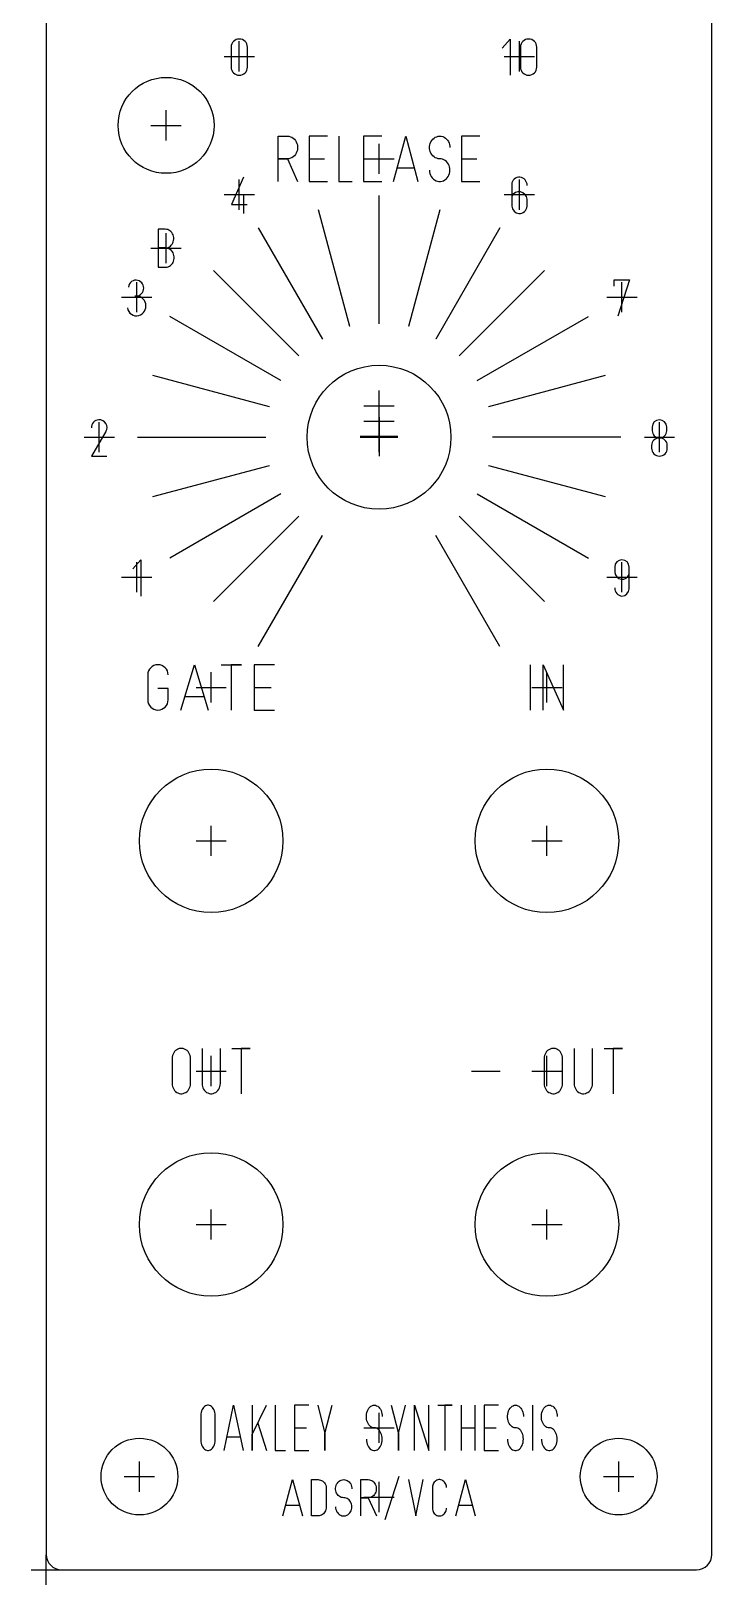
# Model space of a CAD drawing. Header units: inches. Extents: x -0.04 to 1.74, y -0.04 to 8.73.
# Drawn here: x -0.039 to 1.735, y -0.039 to 4.011 of the extents above; entities that cross this region are included whole.
import ezdxf

# ---------------------------------------------------------------- set-up
doc = ezdxf.new("R2010")
doc.units = ezdxf.units.IN
doc.header["$MEASUREMENT"] = 0
for name, color, linetype in [('Contour', 7, 'CONTINUOUS'), ('Engraving', 7, 'CONTINUOUS'), ('Reference_points', 1, 'CONTINUOUS')]:
    doc.layers.add(name, color=color, linetype=linetype)

msp = doc.modelspace()

# ---------------------------------------------------------------- linework, layer by layer
at = {"layer": 'Contour', "color": 7, "linetype": 'CONTINUOUS'}
for p, q in [((0, 8.695), (0, 0.04)), ((1.735, 0.04), (1.735, 8.695)), ((0.04, 0), (1.695, 0))]:
    msp.add_line(p, q, dxfattribs=at)
for centre, radius in [((0.31252, 3.76484), 0.125), ((0.86752, 2.95205), 0.18748), ((0.43004, 1.9), 0.18701), ((1.305, 1.9), 0.18701), ((0.43004, 0.9), 0.18701), ((1.305, 0.9), 0.18701), ((0.24299, 0.24299), 0.1), ((1.49201, 0.24299), 0.1)]:
    msp.add_circle(centre, radius, dxfattribs=at)
for centre, start, end in [((0.04, 0.04), 180, 270), ((1.695, 0.04), -90, 0)]:
    msp.add_arc(centre, 0.04, start, end, dxfattribs=at)
at = {"layer": 'Engraving', "color": 255, "linetype": 'CONTINUOUS'}
for p, q in [((1.18799, 3.9663), (1.20925, 3.98992)), ((1.20925, 3.98992), (1.20925, 3.89543)), ((0.48201, 3.96866), (0.48201, 3.91669)), ((0.52453, 3.91669), (0.52453, 3.96866)), ((1.23602, 3.96866), (1.23602, 3.91669)), ((1.27854, 3.91669), (1.27854, 3.96866)), ((0.60488, 3.61858), (0.60488, 3.73669)), ((0.60488, 3.73669), (0.62882, 3.73669)), ((0.62882, 3.73669), (0.63276, 3.73638)), ((0.63276, 3.73638), (0.63665, 3.73539)), ((0.63665, 3.73539), (0.64031, 3.73378)), ((0.64031, 3.73378), (0.64374, 3.73157)), ((0.64374, 3.73157), (0.64689, 3.72882)), ((0.64689, 3.72882), (0.64957, 3.72559)), ((0.73335, 3.73669), (0.68551, 3.73669)), ((0.68551, 3.73669), (0.68551, 3.61858)), ((0.76256, 3.73669), (0.76256, 3.61858)), ((0.87508, 3.73669), (0.82724, 3.73669)), ((0.82724, 3.73669), (0.82724, 3.61858)), ((0.9052, 3.61858), (0.93709, 3.73669)), ((0.93709, 3.73669), (0.96898, 3.61858)), ((1.00488, 3.72559), (1.0076, 3.72882)), ((1.0076, 3.72882), (1.01071, 3.73157)), ((1.01071, 3.73157), (1.01413, 3.73378)), ((1.01413, 3.73378), (1.01783, 3.73539)), ((1.01783, 3.73539), (1.02169, 3.73638)), ((1.02169, 3.73638), (1.02567, 3.73669)), ((1.02567, 3.73669), (1.02567, 3.73669)), ((1.02567, 3.73669), (1.02953, 3.73642)), ((1.02953, 3.73642), (1.03331, 3.73547)), ((1.03331, 3.73547), (1.03697, 3.73394)), ((1.03697, 3.73394), (1.04031, 3.73185)), ((1.04031, 3.73185), (1.04343, 3.72921)), ((1.04343, 3.72921), (1.0461, 3.72614)), ((1.0461, 3.72614), (1.04839, 3.7226)), ((1.1302, 3.73669), (1.08236, 3.73669)), ((1.08236, 3.73669), (1.08236, 3.61858)), ((0.64689, 3.68551), (0.64374, 3.68276)), ((0.64957, 3.68874), (0.64689, 3.68551)), ((0.64957, 3.72559), (0.65185, 3.72193)), ((0.65185, 3.6924), (0.64957, 3.68874)), ((0.65185, 3.72193), (0.65354, 3.71795)), ((0.65354, 3.69638), (0.65185, 3.6924)), ((0.65354, 3.71795), (0.65472, 3.71374)), ((0.65472, 3.70059), (0.65354, 3.69638)), ((0.65472, 3.71374), (0.65531, 3.70937)), ((0.65531, 3.70496), (0.65472, 3.70059)), ((0.65531, 3.70937), (0.65531, 3.70496)), ((0.99917, 3.70937), (0.99976, 3.71374)), ((0.99917, 3.70496), (0.99917, 3.70937)), ((0.99976, 3.70059), (0.99917, 3.70496)), ((0.99976, 3.71374), (1.00094, 3.71795)), ((1.00094, 3.69638), (0.99976, 3.70059)), ((1.00094, 3.71795), (1.00264, 3.72193)), ((1.00264, 3.6924), (1.00094, 3.69638)), ((1.00264, 3.72193), (1.00488, 3.72559)), ((1.00488, 3.68874), (1.00264, 3.6924)), ((1.0076, 3.68551), (1.00488, 3.68874)), ((1.01071, 3.68276), (1.0076, 3.68551)), ((1.04839, 3.7226), (1.05016, 3.71878)), ((1.05016, 3.71878), (1.05138, 3.71469)), ((1.05138, 3.71469), (1.05209, 3.71047)), ((1.05209, 3.71047), (1.05224, 3.70717)), ((0.62882, 3.67764), (0.60488, 3.67764)), ((0.60488, 3.67764), (0.62882, 3.67764)), ((0.63276, 3.67795), (0.62882, 3.67764)), ((0.62882, 3.67764), (0.62882, 3.67764)), ((0.62882, 3.67764), (0.65539, 3.61858)), ((0.63665, 3.67894), (0.63276, 3.67795)), ((0.64031, 3.68055), (0.63665, 3.67894)), ((0.64374, 3.68276), (0.64031, 3.68055)), ((0.68551, 3.67764), (0.72535, 3.67764)), ((0.82724, 3.67764), (0.86709, 3.67764)), ((0.91583, 3.65402), (0.95835, 3.65402)), ((0.99909, 3.64811), (0.99937, 3.6437)), ((1.01413, 3.68055), (1.01071, 3.68276)), ((1.01783, 3.67894), (1.01413, 3.68055)), ((1.02169, 3.67795), (1.01783, 3.67894)), ((1.02567, 3.67764), (1.02169, 3.67795)), ((1.02945, 3.67736), (1.02567, 3.67764)), ((1.02567, 3.67764), (1.02567, 3.67764)), ((1.03319, 3.6765), (1.02945, 3.67736)), ((1.03673, 3.675), (1.03319, 3.6765)), ((1.04004, 3.67299), (1.03673, 3.675)), ((1.04311, 3.67047), (1.04004, 3.67299)), ((1.04579, 3.66748), (1.04311, 3.67047)), ((1.04807, 3.66409), (1.04579, 3.66748)), ((1.04984, 3.66039), (1.04807, 3.66409)), ((1.05122, 3.65646), (1.04984, 3.66039)), ((1.05197, 3.65232), (1.05122, 3.65646)), ((1.05224, 3.64811), (1.05197, 3.65232)), ((1.05197, 3.6437), (1.05224, 3.64811)), ((1.05224, 3.64811), (1.05224, 3.64811)), ((1.08236, 3.67764), (1.1222, 3.67764)), ((0.5139, 3.62961), (0.48319, 3.55874)), ((0.68551, 3.61858), (0.73335, 3.61858)), ((0.76256, 3.61858), (0.79713, 3.61858)), ((0.82724, 3.61858), (0.87508, 3.61858)), ((0.99937, 3.6437), (1.00024, 3.63941)), ((1.00024, 3.63941), (1.00169, 3.63531)), ((1.00169, 3.63531), (1.0037, 3.6315)), ((1.0037, 3.6315), (1.00618, 3.62803)), ((1.00618, 3.62803), (1.00909, 3.62504)), ((1.00909, 3.62504), (1.01236, 3.62252)), ((1.01236, 3.62252), (1.01594, 3.62063)), ((1.01594, 3.62063), (1.01972, 3.61933)), ((1.01972, 3.61933), (1.02366, 3.61866)), ((1.02366, 3.61866), (1.02764, 3.61866)), ((1.02764, 3.61866), (1.03157, 3.61933)), ((1.03157, 3.61933), (1.03535, 3.62063)), ((1.03535, 3.62063), (1.03894, 3.62252)), ((1.03894, 3.62252), (1.04224, 3.62504)), ((1.04224, 3.62504), (1.04516, 3.62803)), ((1.04516, 3.62803), (1.04764, 3.6315)), ((1.04764, 3.6315), (1.04961, 3.63531)), ((1.04961, 3.63531), (1.05106, 3.63941)), ((1.05106, 3.63941), (1.05197, 3.6437)), ((1.08236, 3.61858), (1.1302, 3.61858)), ((1.21323, 3.61071), (1.21323, 3.55402)), ((0.5139, 3.58236), (0.5139, 3.53512)), ((0.86752, 3.24713), (0.86752, 3.58177)), ((1.25339, 3.55402), (1.25339, 3.57291)), ((0.48319, 3.55874), (0.52335, 3.55874)), ((0.79114, 3.24028), (0.70961, 3.54453)), ((1.02547, 3.54453), (0.94394, 3.24028)), ((0.29157, 3.49409), (0.29157, 3.39488)), ((0.3102, 3.49409), (0.29157, 3.49409)), ((0.31343, 3.49386), (0.3102, 3.49409)), ((0.3102, 3.49409), (0.3102, 3.49409)), ((0.31661, 3.49311), (0.31343, 3.49386)), ((0.31961, 3.49189), (0.31661, 3.49311)), ((0.32244, 3.49012), (0.31961, 3.49189)), ((0.32504, 3.48795), (0.32244, 3.49012)), ((0.32728, 3.48535), (0.32504, 3.48795)), ((0.32917, 3.48244), (0.32728, 3.48535)), ((0.55256, 3.49736), (0.71988, 3.20756)), ((1.18244, 3.49736), (1.01516, 3.20756)), ((0.31165, 3.44531), (0.29157, 3.44531)), ((0.29157, 3.44531), (0.31165, 3.44531)), ((0.31165, 3.44531), (0.31488, 3.44579)), ((0.31496, 3.44496), (0.31165, 3.44535)), ((0.31165, 3.44535), (0.31165, 3.44531)), ((0.31488, 3.44579), (0.31803, 3.44677)), ((0.31815, 3.44402), (0.31496, 3.44496)), ((0.31803, 3.44677), (0.32094, 3.44823)), ((0.32122, 3.44256), (0.31815, 3.44402)), ((0.32094, 3.44823), (0.3237, 3.4502)), ((0.32406, 3.44063), (0.32122, 3.44256)), ((0.3237, 3.4502), (0.32614, 3.45256)), ((0.32614, 3.45256), (0.32823, 3.45531)), ((0.32823, 3.45531), (0.32992, 3.45835)), ((0.33067, 3.47925), (0.32917, 3.48244)), ((0.32992, 3.45835), (0.33118, 3.46165)), ((0.33173, 3.47587), (0.33067, 3.47925)), ((0.33118, 3.46165), (0.33205, 3.46512)), ((0.33228, 3.47232), (0.33173, 3.47587)), ((0.33205, 3.46512), (0.3324, 3.4687)), ((0.3324, 3.4687), (0.33228, 3.47232)), ((0.32657, 3.43827), (0.32406, 3.44063)), ((0.32878, 3.43555), (0.32657, 3.43827)), ((0.32657, 3.40197), (0.32878, 3.40469)), ((0.33063, 3.43244), (0.32878, 3.43555)), ((0.32878, 3.40469), (0.33063, 3.40776)), ((0.33201, 3.42913), (0.33063, 3.43244)), ((0.33063, 3.40776), (0.33201, 3.4111)), ((0.33295, 3.42559), (0.33201, 3.42913)), ((0.33201, 3.4111), (0.33295, 3.41465)), ((0.33346, 3.42197), (0.33295, 3.42559)), ((0.33295, 3.41465), (0.33346, 3.41827)), ((0.33346, 3.41827), (0.33346, 3.42197)), ((0.29157, 3.39488), (0.31165, 3.39488)), ((0.31165, 3.39488), (0.31496, 3.39528)), ((0.31496, 3.39528), (0.31815, 3.39622)), ((0.31815, 3.39622), (0.32122, 3.39768)), ((0.32122, 3.39768), (0.32406, 3.39961)), ((0.32406, 3.39961), (0.32657, 3.40197)), ((0.43602, 3.38657), (0.65874, 3.16386)), ((1.07634, 3.16386), (1.29906, 3.38657)), ((1.48039, 3.34587), (1.48039, 3.3624)), ((1.48039, 3.3624), (1.52055, 3.3624)), ((1.52055, 3.3624), (1.48984, 3.26791)), ((0.61177, 3.09949), (0.32201, 3.26677)), ((0.79114, 3.24028), (0.79114, 3.24028)), ((0.86752, 3.24713), (0.86752, 3.24713)), ((0.94394, 3.24028), (0.94394, 3.24028)), ((1.12323, 3.09949), (1.41303, 3.26681)), ((0.71988, 3.20756), (0.71988, 3.20756)), ((1.01516, 3.20756), (1.01512, 3.20756)), ((0.65874, 3.16386), (0.65874, 3.16386)), ((1.07634, 3.16386), (1.07634, 3.16386)), ((0.58232, 3.03146), (0.27807, 3.11299)), ((0.61177, 3.09949), (0.61177, 3.09949)), ((1.12323, 3.09949), (1.12323, 3.09949)), ((1.45701, 3.11299), (1.15276, 3.03146)), ((0.58232, 3.03146), (0.58232, 3.03146)), ((0.86752, 3.00106), (0.86752, 2.90264)), ((0.86756, 3.00429), (0.86756, 2.90587)), ((1.15276, 3.03146), (1.15276, 3.03146)), ((0.15587, 2.96669), (0.11807, 2.90291)), ((1.57937, 2.9785), (1.57937, 2.96906)), ((1.61717, 2.96906), (1.61717, 2.9785)), ((0.2376, 2.95185), (0.57224, 2.95185)), ((0.57224, 2.95185), (0.57224, 2.95185)), ((0.81831, 2.95185), (0.91673, 2.95185)), ((0.81835, 2.95508), (0.91677, 2.95508)), ((1.49744, 2.95185), (1.1628, 2.95185)), ((1.1628, 2.95185), (1.1628, 2.95185)), ((1.5778, 2.93047), (1.5778, 2.92339)), ((1.61874, 2.92339), (1.61874, 2.93047)), ((0.11807, 2.90291), (0.15823, 2.90291)), ((0.27807, 2.79713), (0.58232, 2.87866)), ((0.58232, 2.87866), (0.58232, 2.87866)), ((1.15276, 2.87866), (1.15276, 2.87866)), ((1.15276, 2.87866), (1.45701, 2.79713)), ((0.61177, 2.80421), (0.32201, 2.63689)), ((0.61177, 2.80421), (0.61177, 2.80421)), ((1.12323, 2.80417), (1.12323, 2.80417)), ((1.12323, 2.80417), (1.41303, 2.63685)), ((0.65874, 2.74626), (0.43602, 2.52354)), ((0.65874, 2.74626), (0.65874, 2.74626)), ((1.29906, 2.52354), (1.07634, 2.74626)), ((1.07634, 2.74626), (1.07634, 2.74626)), ((0.55256, 2.40634), (0.71984, 2.6961)), ((0.71984, 2.6961), (0.71988, 2.6961)), ((1.18248, 2.40634), (1.01516, 2.6961)), ((1.01516, 2.6961), (1.01516, 2.6961)), ((0.22543, 2.60878), (0.24669, 2.6324)), ((0.24669, 2.6324), (0.24669, 2.53791)), ((1.48157, 2.6135), (1.48157, 2.59933)), ((1.51937, 2.55681), (1.51937, 2.6135)), ((0.3513, 2.24094), (0.38673, 2.35906)), ((0.38673, 2.35906), (0.42217, 2.24094)), ((0.45563, 2.35906), (0.50878, 2.35906)), ((0.50878, 2.35906), (0.4822, 2.35906)), ((0.4822, 2.35906), (0.4822, 2.24094)), ((0.59539, 2.35906), (0.54224, 2.35906)), ((0.54224, 2.35906), (0.54224, 2.24094)), ((1.26169, 2.35906), (1.26169, 2.24094)), ((1.29516, 2.24094), (1.29516, 2.35906)), ((1.29516, 2.35906), (1.34831, 2.24094)), ((1.34831, 2.24094), (1.34831, 2.35906)), ((0.26469, 2.33248), (0.26469, 2.26752)), ((0.31783, 2.29705), (0.29126, 2.29705)), ((0.31783, 2.26752), (0.31783, 2.29705)), ((0.36311, 2.27638), (0.41035, 2.27638)), ((0.54224, 2.3), (0.58654, 2.3)), ((0.54224, 2.24094), (0.59539, 2.24094)), ((0.32921, 1.34031), (0.32846, 1.33646)), ((0.33055, 1.34402), (0.32921, 1.34031)), ((0.33232, 1.34744), (0.33055, 1.34402)), ((0.33453, 1.35055), (0.33232, 1.34744)), ((0.33717, 1.35327), (0.33453, 1.35055)), ((0.34016, 1.35551), (0.33717, 1.35327)), ((0.34335, 1.3572), (0.34016, 1.35551)), ((0.34677, 1.35839), (0.34335, 1.3572)), ((0.35031, 1.35898), (0.34677, 1.35839)), ((0.35386, 1.35898), (0.35031, 1.35898)), ((0.3574, 1.35839), (0.35386, 1.35898)), ((0.36083, 1.3572), (0.3574, 1.35839)), ((0.36406, 1.35551), (0.36083, 1.3572)), ((0.36701, 1.35327), (0.36406, 1.35551)), ((0.36961, 1.35055), (0.36701, 1.35327)), ((0.37185, 1.34744), (0.36961, 1.35055)), ((0.37362, 1.34402), (0.37185, 1.34744)), ((0.37492, 1.34031), (0.37362, 1.34402)), ((0.37571, 1.33646), (0.37492, 1.34031)), ((0.4061, 1.35906), (0.4061, 1.26752)), ((0.45398, 1.26752), (0.45398, 1.35906)), ((0.48409, 1.35906), (0.53193, 1.35906)), ((0.53193, 1.35906), (0.50799, 1.35906)), ((0.50799, 1.35906), (0.50799, 1.24094)), ((1.29898, 1.34031), (1.29819, 1.33646)), ((1.30028, 1.34402), (1.29898, 1.34031)), ((1.30205, 1.34744), (1.30028, 1.34402)), ((1.30429, 1.35055), (1.30205, 1.34744)), ((1.30693, 1.35327), (1.30429, 1.35055)), ((1.30988, 1.35551), (1.30693, 1.35327)), ((1.31307, 1.3572), (1.30988, 1.35551)), ((1.31654, 1.35839), (1.31307, 1.3572)), ((1.32008, 1.35898), (1.31654, 1.35839)), ((1.32362, 1.35898), (1.32008, 1.35898)), ((1.32717, 1.35839), (1.32362, 1.35898)), ((1.33059, 1.3572), (1.32717, 1.35839)), ((1.33382, 1.35551), (1.33059, 1.3572)), ((1.33673, 1.35327), (1.33382, 1.35551)), ((1.33937, 1.35055), (1.33673, 1.35327)), ((1.34161, 1.34744), (1.33937, 1.35055)), ((1.34339, 1.34402), (1.34161, 1.34744)), ((1.34469, 1.34031), (1.34339, 1.34402)), ((1.34547, 1.33646), (1.34469, 1.34031)), ((1.37587, 1.35906), (1.37587, 1.26752)), ((1.4237, 1.26752), (1.4237, 1.35906)), ((1.45382, 1.35906), (1.50165, 1.35906)), ((1.50165, 1.35906), (1.47776, 1.35906)), ((1.47776, 1.35906), (1.47776, 1.24094)), ((0.32846, 1.33646), (0.32815, 1.33248)), ((0.32815, 1.33248), (0.32815, 1.33248)), ((0.32815, 1.33248), (0.32815, 1.26752)), ((0.37598, 1.33248), (0.37571, 1.33646)), ((0.37598, 1.26752), (0.37598, 1.33248)), ((1.10835, 1.3), (1.18276, 1.3)), ((1.29819, 1.33646), (1.29791, 1.33248)), ((1.29791, 1.33248), (1.29791, 1.33248)), ((1.29791, 1.33248), (1.29791, 1.26752)), ((1.34575, 1.33248), (1.34547, 1.33646)), ((1.34575, 1.26752), (1.34575, 1.33248)), ((0.32815, 1.26752), (0.32846, 1.26354)), ((0.32846, 1.26354), (0.32921, 1.25969)), ((0.32921, 1.25969), (0.33055, 1.25598)), ((0.33055, 1.25598), (0.33232, 1.25256)), ((0.37185, 1.25256), (0.37362, 1.25598)), ((0.37362, 1.25598), (0.37492, 1.25969)), ((0.37492, 1.25969), (0.37571, 1.26354)), ((0.37571, 1.26354), (0.37598, 1.26752)), ((0.37598, 1.26752), (0.37598, 1.26752)), ((0.4061, 1.26752), (0.40642, 1.26354)), ((0.40642, 1.26354), (0.40717, 1.25969)), ((0.40717, 1.25969), (0.4085, 1.25598)), ((0.4085, 1.25598), (0.41028, 1.25256)), ((0.4498, 1.25256), (0.45157, 1.25598)), ((0.45157, 1.25598), (0.45291, 1.25969)), ((0.45291, 1.25969), (0.45366, 1.26354)), ((0.45366, 1.26354), (0.45398, 1.26752)), ((0.45398, 1.26752), (0.45398, 1.26752)), ((1.29791, 1.26752), (1.29819, 1.26354)), ((1.29819, 1.26354), (1.29898, 1.25969)), ((1.29898, 1.25969), (1.30028, 1.25598)), ((1.30028, 1.25598), (1.30205, 1.25256)), ((1.34161, 1.25256), (1.34339, 1.25598)), ((1.34339, 1.25598), (1.34469, 1.25969)), ((1.34469, 1.25969), (1.34547, 1.26354)), ((1.34547, 1.26354), (1.34575, 1.26752)), ((1.34575, 1.26752), (1.34575, 1.26752)), ((1.37587, 1.26752), (1.37614, 1.26354)), ((1.37614, 1.26354), (1.37693, 1.25969)), ((1.37693, 1.25969), (1.37823, 1.25598)), ((1.37823, 1.25598), (1.38, 1.25256)), ((1.41957, 1.25256), (1.42134, 1.25598)), ((1.42134, 1.25598), (1.42264, 1.25969)), ((1.42264, 1.25969), (1.42343, 1.26354)), ((1.42343, 1.26354), (1.4237, 1.26752)), ((1.4237, 1.26752), (1.4237, 1.26752)), ((0.33232, 1.25256), (0.33453, 1.24945)), ((0.33453, 1.24945), (0.33717, 1.24673)), ((0.33717, 1.24673), (0.34016, 1.24449)), ((0.34016, 1.24449), (0.34335, 1.2428)), ((0.34335, 1.2428), (0.34677, 1.24161)), ((0.34677, 1.24161), (0.35031, 1.24102)), ((0.35031, 1.24102), (0.35386, 1.24102)), ((0.35386, 1.24102), (0.3574, 1.24161)), ((0.3574, 1.24161), (0.36083, 1.2428)), ((0.36083, 1.2428), (0.36402, 1.24449)), ((0.36402, 1.24449), (0.36701, 1.24673)), ((0.36701, 1.24673), (0.36961, 1.24945)), ((0.36961, 1.24945), (0.37185, 1.25256)), ((0.41028, 1.25256), (0.41248, 1.24945)), ((0.41248, 1.24945), (0.41512, 1.24673)), ((0.41512, 1.24673), (0.41811, 1.24449)), ((0.41811, 1.24449), (0.4213, 1.2428)), ((0.4213, 1.2428), (0.42472, 1.24161)), ((0.42472, 1.24161), (0.42827, 1.24102)), ((0.42827, 1.24102), (0.43181, 1.24102)), ((0.43181, 1.24102), (0.43535, 1.24161)), ((0.43535, 1.24161), (0.43878, 1.2428)), ((0.43878, 1.2428), (0.44201, 1.24449)), ((0.44201, 1.24449), (0.44496, 1.24673)), ((0.44496, 1.24673), (0.4476, 1.24945)), ((0.4476, 1.24945), (0.4498, 1.25256)), ((1.30205, 1.25256), (1.30429, 1.24945)), ((1.30429, 1.24945), (1.30693, 1.24673)), ((1.30693, 1.24673), (1.30988, 1.24449)), ((1.30988, 1.24449), (1.31307, 1.2428)), ((1.31307, 1.2428), (1.31654, 1.24161)), ((1.31654, 1.24161), (1.32008, 1.24102)), ((1.32008, 1.24102), (1.32362, 1.24102)), ((1.32362, 1.24102), (1.32717, 1.24161)), ((1.32717, 1.24161), (1.33059, 1.2428)), ((1.33059, 1.2428), (1.33382, 1.24449)), ((1.33382, 1.24449), (1.33673, 1.24673)), ((1.33673, 1.24673), (1.33937, 1.24945)), ((1.33937, 1.24945), (1.34161, 1.25256)), ((1.38, 1.25256), (1.38224, 1.24945)), ((1.38224, 1.24945), (1.38488, 1.24673)), ((1.38488, 1.24673), (1.38783, 1.24449)), ((1.38783, 1.24449), (1.39102, 1.2428)), ((1.39102, 1.2428), (1.39449, 1.24161)), ((1.39449, 1.24161), (1.39803, 1.24102)), ((1.39803, 1.24102), (1.40157, 1.24102)), ((1.40157, 1.24102), (1.40512, 1.24161)), ((1.40512, 1.24161), (1.40854, 1.2428)), ((1.40854, 1.2428), (1.41177, 1.24449)), ((1.41177, 1.24449), (1.41469, 1.24673)), ((1.41469, 1.24673), (1.41732, 1.24945)), ((1.41732, 1.24945), (1.41957, 1.25256)), ((0.40339, 0.40646), (0.40315, 0.40248)), ((0.40398, 0.41031), (0.40339, 0.40646)), ((0.405, 0.41402), (0.40398, 0.41031)), ((0.40638, 0.41744), (0.405, 0.41402)), ((0.40811, 0.42055), (0.40638, 0.41744)), ((0.41016, 0.42327), (0.40811, 0.42055)), ((0.41248, 0.42551), (0.41016, 0.42327)), ((0.41496, 0.4272), (0.41248, 0.42551)), ((0.4176, 0.42839), (0.41496, 0.4272)), ((0.42035, 0.42898), (0.4176, 0.42839)), ((0.42311, 0.42898), (0.42035, 0.42898)), ((0.42587, 0.42839), (0.42311, 0.42898)), ((0.42854, 0.4272), (0.42587, 0.42839)), ((0.43106, 0.42551), (0.42854, 0.4272)), ((0.43335, 0.42327), (0.43106, 0.42551)), ((0.43539, 0.42055), (0.43335, 0.42327)), ((0.43713, 0.41744), (0.43539, 0.42055)), ((0.4385, 0.41402), (0.43713, 0.41744)), ((0.43953, 0.41031), (0.4385, 0.41402)), ((0.44012, 0.40646), (0.43953, 0.41031)), ((0.44035, 0.40248), (0.44012, 0.40646)), ((0.46378, 0.31094), (0.48858, 0.42906)), ((0.48858, 0.42906), (0.51339, 0.31094)), ((0.53681, 0.42906), (0.53681, 0.31094)), ((0.53681, 0.35228), (0.57402, 0.42906)), ((0.59673, 0.42906), (0.59673, 0.31094)), ((0.68425, 0.42906), (0.64705, 0.42906)), ((0.64705, 0.42906), (0.64705, 0.31094)), ((0.70768, 0.42906), (0.7263, 0.35524)), ((0.7263, 0.35524), (0.74488, 0.42906)), ((0.83449, 0.40173), (0.83496, 0.4061)), ((0.83496, 0.4061), (0.83587, 0.41031)), ((0.83587, 0.41031), (0.8372, 0.41429)), ((0.8372, 0.41429), (0.83898, 0.41795)), ((0.83898, 0.41795), (0.84106, 0.42118)), ((0.84106, 0.42118), (0.8435, 0.42394)), ((0.8435, 0.42394), (0.84614, 0.42614)), ((0.84614, 0.42614), (0.84902, 0.42776)), ((0.84902, 0.42776), (0.85205, 0.42874)), ((0.85205, 0.42874), (0.85512, 0.42906)), ((0.85512, 0.42906), (0.85512, 0.42906)), ((0.85512, 0.42906), (0.85811, 0.42878)), ((0.85811, 0.42878), (0.86106, 0.42783)), ((0.86106, 0.42783), (0.8639, 0.4263)), ((0.8639, 0.4263), (0.86654, 0.42421)), ((0.86654, 0.42421), (0.86894, 0.42157)), ((0.86894, 0.42157), (0.87102, 0.4185)), ((0.87102, 0.4185), (0.8728, 0.41496)), ((0.8728, 0.41496), (0.87417, 0.41114)), ((0.87417, 0.41114), (0.87512, 0.40705)), ((0.87512, 0.40705), (0.87567, 0.40283)), ((0.89921, 0.42906), (0.91783, 0.35524)), ((0.91783, 0.35524), (0.93642, 0.42906)), ((0.95984, 0.31094), (0.95984, 0.42906)), ((0.95984, 0.42906), (0.99705, 0.31094)), ((0.99705, 0.31094), (0.99705, 0.42906)), ((1.02047, 0.42906), (1.05768, 0.42906)), ((1.05768, 0.42906), (1.03909, 0.42906)), ((1.03909, 0.42906), (1.03909, 0.31094)), ((1.0811, 0.42906), (1.0811, 0.31094)), ((1.11831, 0.31094), (1.11831, 0.42906)), ((1.17894, 0.42906), (1.14173, 0.42906)), ((1.14173, 0.42906), (1.14173, 0.31094)), ((1.2024, 0.40173), (1.20287, 0.4061)), ((1.20287, 0.4061), (1.20378, 0.41031)), ((1.20378, 0.41031), (1.20512, 0.41429)), ((1.20512, 0.41429), (1.20689, 0.41795)), ((1.20689, 0.41795), (1.20898, 0.42118)), ((1.20898, 0.42118), (1.21142, 0.42394)), ((1.21142, 0.42394), (1.21409, 0.42614)), ((1.21409, 0.42614), (1.21693, 0.42776)), ((1.21693, 0.42776), (1.21996, 0.42874)), ((1.21996, 0.42874), (1.22303, 0.42906)), ((1.22303, 0.42906), (1.22303, 0.42906)), ((1.22303, 0.42906), (1.22602, 0.42878)), ((1.22602, 0.42878), (1.22898, 0.42783)), ((1.22898, 0.42783), (1.23181, 0.4263)), ((1.23181, 0.4263), (1.23445, 0.42421)), ((1.23445, 0.42421), (1.23685, 0.42157)), ((1.23685, 0.42157), (1.23894, 0.4185)), ((1.23894, 0.4185), (1.24071, 0.41496)), ((1.24071, 0.41496), (1.24209, 0.41114)), ((1.24209, 0.41114), (1.24303, 0.40705)), ((1.24303, 0.40705), (1.24358, 0.40283)), ((1.26713, 0.42906), (1.26713, 0.31094)), ((1.29059, 0.40173), (1.29106, 0.4061)), ((1.29106, 0.4061), (1.29197, 0.41031)), ((1.29197, 0.41031), (1.29331, 0.41429)), ((1.29331, 0.41429), (1.29508, 0.41795)), ((1.29508, 0.41795), (1.29717, 0.42118)), ((1.29717, 0.42118), (1.29961, 0.42394)), ((1.29961, 0.42394), (1.30228, 0.42614)), ((1.30228, 0.42614), (1.30512, 0.42776)), ((1.30512, 0.42776), (1.30815, 0.42874)), ((1.30815, 0.42874), (1.31122, 0.42906)), ((1.31122, 0.42906), (1.31122, 0.42906)), ((1.31122, 0.42906), (1.31421, 0.42878)), ((1.31421, 0.42878), (1.31717, 0.42783)), ((1.31717, 0.42783), (1.32, 0.4263)), ((1.32, 0.4263), (1.32264, 0.42421)), ((1.32264, 0.42421), (1.32504, 0.42157)), ((1.32504, 0.42157), (1.32713, 0.4185)), ((1.32713, 0.4185), (1.3289, 0.41496)), ((1.3289, 0.41496), (1.33028, 0.41114)), ((1.33028, 0.41114), (1.33122, 0.40705)), ((1.33122, 0.40705), (1.33177, 0.40283)), ((0.40315, 0.40248), (0.40315, 0.40248)), ((0.40315, 0.40248), (0.40315, 0.33752)), ((0.44035, 0.33752), (0.44035, 0.40248)), ((0.5513, 0.38181), (0.57402, 0.31094)), ((0.64705, 0.37), (0.67803, 0.37)), ((0.83449, 0.39732), (0.83449, 0.40173)), ((0.83496, 0.39295), (0.83449, 0.39732)), ((0.83587, 0.38874), (0.83496, 0.39295)), ((0.8372, 0.38476), (0.83587, 0.38874)), ((0.83898, 0.3811), (0.8372, 0.38476)), ((0.84106, 0.37787), (0.83898, 0.3811)), ((0.8435, 0.37512), (0.84106, 0.37787)), ((0.84614, 0.37291), (0.8435, 0.37512)), ((0.84902, 0.3713), (0.84614, 0.37291)), ((0.85205, 0.37031), (0.84902, 0.3713)), ((0.85512, 0.37), (0.85205, 0.37031)), ((0.85807, 0.36972), (0.85512, 0.37)), ((0.85512, 0.37), (0.85512, 0.37)), ((0.86094, 0.36886), (0.85807, 0.36972)), ((0.8637, 0.36736), (0.86094, 0.36886)), ((0.8663, 0.36535), (0.8637, 0.36736)), ((0.86866, 0.36283), (0.8663, 0.36535)), ((0.87567, 0.40283), (0.87579, 0.39953)), ((1.0811, 0.37), (1.11831, 0.37)), ((1.14173, 0.37), (1.17272, 0.37)), ((1.2024, 0.39732), (1.2024, 0.40173)), ((1.20287, 0.39295), (1.2024, 0.39732)), ((1.20378, 0.38874), (1.20287, 0.39295)), ((1.20512, 0.38476), (1.20378, 0.38874)), ((1.20689, 0.3811), (1.20512, 0.38476)), ((1.20898, 0.37787), (1.20689, 0.3811)), ((1.21142, 0.37512), (1.20898, 0.37787)), ((1.21409, 0.37291), (1.21142, 0.37512)), ((1.21693, 0.3713), (1.21409, 0.37291)), ((1.21996, 0.37031), (1.21693, 0.3713)), ((1.22303, 0.37), (1.21996, 0.37031)), ((1.22598, 0.36972), (1.22303, 0.37)), ((1.22303, 0.37), (1.22303, 0.37)), ((1.22886, 0.36886), (1.22598, 0.36972)), ((1.23161, 0.36736), (1.22886, 0.36886)), ((1.23421, 0.36535), (1.23161, 0.36736)), ((1.23657, 0.36283), (1.23421, 0.36535)), ((1.24358, 0.40283), (1.2437, 0.39953)), ((1.29059, 0.39732), (1.29059, 0.40173)), ((1.29106, 0.39295), (1.29059, 0.39732)), ((1.29197, 0.38874), (1.29106, 0.39295)), ((1.29331, 0.38476), (1.29197, 0.38874)), ((1.29508, 0.3811), (1.29331, 0.38476)), ((1.29717, 0.37787), (1.29508, 0.3811)), ((1.29961, 0.37512), (1.29717, 0.37787)), ((1.30228, 0.37291), (1.29961, 0.37512)), ((1.30512, 0.3713), (1.30228, 0.37291)), ((1.30815, 0.37031), (1.30512, 0.3713)), ((1.31122, 0.37), (1.30815, 0.37031)), ((1.31417, 0.36972), (1.31122, 0.37)), ((1.31122, 0.37), (1.31122, 0.37)), ((1.31705, 0.36886), (1.31417, 0.36972)), ((1.3198, 0.36736), (1.31705, 0.36886)), ((1.3224, 0.36535), (1.3198, 0.36736)), ((1.32476, 0.36283), (1.3224, 0.36535)), ((1.33177, 0.40283), (1.33189, 0.39953)), ((0.40315, 0.33752), (0.40339, 0.33354)), ((0.40339, 0.33354), (0.40398, 0.32969)), ((0.40398, 0.32969), (0.405, 0.32598)), ((0.405, 0.32598), (0.40638, 0.32256)), ((0.43713, 0.32256), (0.4385, 0.32598)), ((0.4385, 0.32598), (0.43953, 0.32969)), ((0.43953, 0.32969), (0.44012, 0.33354)), ((0.44012, 0.33354), (0.44035, 0.33752)), ((0.44035, 0.33752), (0.44035, 0.33752)), ((0.47205, 0.34638), (0.50512, 0.34638)), ((0.53681, 0.31094), (0.53681, 0.35228)), ((0.7263, 0.35524), (0.7263, 0.31094)), ((0.7263, 0.31094), (0.7263, 0.35524)), ((0.83445, 0.34047), (0.83469, 0.33606)), ((0.83469, 0.33606), (0.83535, 0.33177)), ((0.83535, 0.33177), (0.8365, 0.32768)), ((0.8365, 0.32768), (0.83803, 0.32386)), ((0.87079, 0.35984), (0.86866, 0.36283)), ((0.87252, 0.35646), (0.87079, 0.35984)), ((0.8722, 0.32386), (0.87374, 0.32768)), ((0.87394, 0.35276), (0.87252, 0.35646)), ((0.87374, 0.32768), (0.87488, 0.33177)), ((0.875, 0.34882), (0.87394, 0.35276)), ((0.87488, 0.33177), (0.87555, 0.33606)), ((0.87559, 0.34469), (0.875, 0.34882)), ((0.87555, 0.33606), (0.87579, 0.34047)), ((0.87579, 0.34047), (0.87559, 0.34469)), ((0.87579, 0.34047), (0.87579, 0.34047)), ((0.91783, 0.35524), (0.91783, 0.31094)), ((0.91783, 0.31094), (0.91783, 0.35524)), ((1.20236, 0.34047), (1.2026, 0.33606)), ((1.2026, 0.33606), (1.20327, 0.33177)), ((1.20327, 0.33177), (1.20441, 0.32768)), ((1.20441, 0.32768), (1.20594, 0.32386)), ((1.2387, 0.35984), (1.23657, 0.36283)), ((1.24043, 0.35646), (1.2387, 0.35984)), ((1.24012, 0.32386), (1.24165, 0.32768)), ((1.24185, 0.35276), (1.24043, 0.35646)), ((1.24165, 0.32768), (1.2428, 0.33177)), ((1.24291, 0.34882), (1.24185, 0.35276)), ((1.2428, 0.33177), (1.24346, 0.33606)), ((1.2435, 0.34469), (1.24291, 0.34882)), ((1.24346, 0.33606), (1.2437, 0.34047)), ((1.2437, 0.34047), (1.2435, 0.34469)), ((1.2437, 0.34047), (1.2437, 0.34047)), ((1.29055, 0.34047), (1.29079, 0.33606)), ((1.29079, 0.33606), (1.29146, 0.33177)), ((1.29146, 0.33177), (1.2926, 0.32768)), ((1.2926, 0.32768), (1.29413, 0.32386)), ((1.32689, 0.35984), (1.32476, 0.36283)), ((1.32862, 0.35646), (1.32689, 0.35984)), ((1.32831, 0.32386), (1.32984, 0.32768)), ((1.33004, 0.35276), (1.32862, 0.35646)), ((1.32984, 0.32768), (1.33098, 0.33177)), ((1.3311, 0.34882), (1.33004, 0.35276)), ((1.33098, 0.33177), (1.33165, 0.33606)), ((1.33169, 0.34469), (1.3311, 0.34882)), ((1.33165, 0.33606), (1.33189, 0.34047)), ((1.33189, 0.34047), (1.33169, 0.34469)), ((1.33189, 0.34047), (1.33189, 0.34047)), ((0.40638, 0.32256), (0.40811, 0.31945)), ((0.40811, 0.31945), (0.41016, 0.31673)), ((0.41016, 0.31673), (0.41248, 0.31449)), ((0.41248, 0.31449), (0.41496, 0.3128)), ((0.41496, 0.3128), (0.4176, 0.31161)), ((0.4176, 0.31161), (0.42035, 0.31102)), ((0.42035, 0.31102), (0.42311, 0.31102)), ((0.42311, 0.31102), (0.42587, 0.31161)), ((0.42587, 0.31161), (0.42854, 0.3128)), ((0.42854, 0.3128), (0.43102, 0.31449)), ((0.43102, 0.31449), (0.43335, 0.31673)), ((0.43335, 0.31673), (0.43539, 0.31945)), ((0.43539, 0.31945), (0.43713, 0.32256)), ((0.59673, 0.31094), (0.62362, 0.31094)), ((0.64705, 0.31094), (0.68425, 0.31094)), ((0.83803, 0.32386), (0.83996, 0.32039)), ((0.83996, 0.32039), (0.8422, 0.3174)), ((0.8422, 0.3174), (0.84476, 0.31488)), ((0.84476, 0.31488), (0.84756, 0.31299)), ((0.84756, 0.31299), (0.85051, 0.31169)), ((0.85051, 0.31169), (0.85358, 0.31102)), ((0.85358, 0.31102), (0.85665, 0.31102)), ((0.85665, 0.31102), (0.85972, 0.31169)), ((0.85972, 0.31169), (0.86268, 0.31299)), ((0.86268, 0.31299), (0.86543, 0.31488)), ((0.86543, 0.31488), (0.86803, 0.3174)), ((0.86803, 0.3174), (0.87028, 0.32039)), ((0.87028, 0.32039), (0.8722, 0.32386)), ((1.14173, 0.31094), (1.17894, 0.31094)), ((1.20594, 0.32386), (1.20787, 0.32039)), ((1.20787, 0.32039), (1.21012, 0.3174)), ((1.21012, 0.3174), (1.21272, 0.31488)), ((1.21272, 0.31488), (1.21547, 0.31299)), ((1.21547, 0.31299), (1.21843, 0.31169)), ((1.21843, 0.31169), (1.2215, 0.31102)), ((1.2215, 0.31102), (1.22457, 0.31102)), ((1.22457, 0.31102), (1.22764, 0.31169)), ((1.22764, 0.31169), (1.23059, 0.31299)), ((1.23059, 0.31299), (1.23339, 0.31488)), ((1.23339, 0.31488), (1.23594, 0.3174)), ((1.23594, 0.3174), (1.23819, 0.32039)), ((1.23819, 0.32039), (1.24012, 0.32386)), ((1.29413, 0.32386), (1.29606, 0.32039)), ((1.29606, 0.32039), (1.29831, 0.3174)), ((1.29831, 0.3174), (1.30091, 0.31488)), ((1.30091, 0.31488), (1.30366, 0.31299)), ((1.30366, 0.31299), (1.30661, 0.31169)), ((1.30661, 0.31169), (1.30969, 0.31102)), ((1.30969, 0.31102), (1.31276, 0.31102)), ((1.31276, 0.31102), (1.31583, 0.31169)), ((1.31583, 0.31169), (1.31878, 0.31299)), ((1.31878, 0.31299), (1.32157, 0.31488)), ((1.32157, 0.31488), (1.32413, 0.3174)), ((1.32413, 0.3174), (1.32638, 0.32039)), ((1.32638, 0.32039), (1.32831, 0.32386)), ((0.90154, 0.1878), (0.91996, 0.24449)), ((0.61665, 0.14055), (0.64217, 0.23504)), ((0.64217, 0.23504), (0.66768, 0.14055)), ((0.69177, 0.14055), (0.69177, 0.23504)), ((0.69177, 0.23504), (0.70878, 0.23504)), ((0.70878, 0.23504), (0.71185, 0.2348)), ((0.71185, 0.2348), (0.71492, 0.23406)), ((0.71492, 0.23406), (0.7178, 0.23283)), ((0.7178, 0.23283), (0.72055, 0.23114)), ((0.72055, 0.23114), (0.72299, 0.22906)), ((0.72299, 0.22906), (0.72516, 0.22657)), ((0.72516, 0.22657), (0.72697, 0.22378)), ((0.72697, 0.22378), (0.72839, 0.22071)), ((0.72839, 0.22071), (0.72937, 0.21744)), ((0.72937, 0.21744), (0.72992, 0.21402)), ((0.72992, 0.21402), (0.73004, 0.21142)), ((0.73004, 0.21142), (0.73004, 0.16417)), ((0.75421, 0.21319), (0.75465, 0.21669)), ((0.75421, 0.20965), (0.75421, 0.21319)), ((0.75465, 0.20614), (0.75421, 0.20965)), ((0.75465, 0.21669), (0.75559, 0.22004)), ((0.75559, 0.2028), (0.75465, 0.20614)), ((0.75559, 0.22004), (0.75697, 0.22323)), ((0.75697, 0.19961), (0.75559, 0.2028)), ((0.75697, 0.22323), (0.75878, 0.22614)), ((0.75878, 0.22614), (0.76094, 0.22874)), ((0.76094, 0.22874), (0.76343, 0.23094)), ((0.76343, 0.23094), (0.76618, 0.23272)), ((0.76618, 0.23272), (0.76913, 0.23398)), ((0.76913, 0.23398), (0.77224, 0.23476)), ((0.77224, 0.23476), (0.77539, 0.23504)), ((0.77539, 0.23504), (0.77539, 0.23504)), ((0.77539, 0.23504), (0.77846, 0.2348)), ((0.77846, 0.2348), (0.78154, 0.23406)), ((0.78154, 0.23406), (0.78441, 0.23283)), ((0.78441, 0.23283), (0.78717, 0.23114)), ((0.78717, 0.23114), (0.78961, 0.22906)), ((0.78961, 0.22906), (0.79177, 0.22657)), ((0.79177, 0.22657), (0.79358, 0.22378)), ((0.79358, 0.22378), (0.795, 0.22071)), ((0.795, 0.22071), (0.79598, 0.21744)), ((0.79598, 0.21744), (0.79654, 0.21402)), ((0.79654, 0.21402), (0.79665, 0.21142)), ((0.82004, 0.14055), (0.82004, 0.23504)), ((0.82004, 0.23504), (0.83917, 0.23504)), ((0.83917, 0.23504), (0.84232, 0.23476)), ((0.84232, 0.23476), (0.84543, 0.23398)), ((0.84543, 0.23398), (0.84839, 0.23272)), ((0.84839, 0.23272), (0.85114, 0.23094)), ((0.85114, 0.23094), (0.85362, 0.22874)), ((0.85362, 0.22874), (0.85579, 0.22614)), ((0.85579, 0.22614), (0.8576, 0.22323)), ((0.8576, 0.22323), (0.85898, 0.22004)), ((0.85898, 0.2028), (0.8576, 0.19961)), ((0.85898, 0.22004), (0.85988, 0.21669)), ((0.85988, 0.20614), (0.85898, 0.2028)), ((0.85988, 0.21669), (0.86035, 0.21319)), ((0.86035, 0.20965), (0.85988, 0.20614)), ((0.86035, 0.21319), (0.86035, 0.20965)), ((0.94406, 0.23504), (0.96319, 0.14055)), ((0.96319, 0.14055), (0.98232, 0.23504)), ((1.00661, 0.21764), (1.00642, 0.21457)), ((1.00642, 0.21457), (1.00642, 0.21457)), ((1.00642, 0.21457), (1.00642, 0.16102)), ((1.00724, 0.22059), (1.00661, 0.21764)), ((1.00823, 0.22346), (1.00724, 0.22059)), ((1.00961, 0.2261), (1.00823, 0.22346)), ((1.01134, 0.2285), (1.00961, 0.2261)), ((1.01335, 0.23059), (1.01134, 0.2285)), ((1.01563, 0.23228), (1.01335, 0.23059)), ((1.01811, 0.23362), (1.01563, 0.23228)), ((1.02075, 0.23453), (1.01811, 0.23362)), ((1.02346, 0.235), (1.02075, 0.23453)), ((1.02622, 0.235), (1.02346, 0.235)), ((1.02894, 0.23453), (1.02622, 0.235)), ((1.03157, 0.23362), (1.02894, 0.23453)), ((1.03406, 0.23228), (1.03157, 0.23362)), ((1.03634, 0.23059), (1.03406, 0.23228)), ((1.03835, 0.2285), (1.03634, 0.23059)), ((1.04008, 0.2261), (1.03835, 0.2285)), ((1.04146, 0.22346), (1.04008, 0.2261)), ((1.04244, 0.22059), (1.04146, 0.22346)), ((1.04307, 0.21764), (1.04244, 0.22059)), ((1.04327, 0.21457), (1.04307, 0.21764)), ((1.06736, 0.14055), (1.09287, 0.23504)), ((1.09287, 0.23504), (1.11839, 0.14055)), ((0.62516, 0.1689), (0.65917, 0.1689)), ((0.73004, 0.16417), (0.72984, 0.16075)), ((0.75413, 0.16417), (0.75437, 0.16067)), ((0.75878, 0.19669), (0.75697, 0.19961)), ((0.76094, 0.19409), (0.75878, 0.19669)), ((0.76343, 0.19189), (0.76094, 0.19409)), ((0.76618, 0.19012), (0.76343, 0.19189)), ((0.76913, 0.18886), (0.76618, 0.19012)), ((0.77224, 0.18807), (0.76913, 0.18886)), ((0.77539, 0.1878), (0.77224, 0.18807)), ((0.77843, 0.18756), (0.77539, 0.1878)), ((0.77539, 0.1878), (0.77539, 0.1878)), ((0.78138, 0.18685), (0.77843, 0.18756)), ((0.78425, 0.18571), (0.78138, 0.18685)), ((0.78689, 0.18409), (0.78425, 0.18571)), ((0.78937, 0.18205), (0.78689, 0.18409)), ((0.7915, 0.17969), (0.78937, 0.18205)), ((0.79331, 0.17697), (0.7915, 0.17969)), ((0.79476, 0.17402), (0.79331, 0.17697)), ((0.79579, 0.17083), (0.79476, 0.17402)), ((0.79646, 0.16756), (0.79579, 0.17083)), ((0.79642, 0.16067), (0.79665, 0.16417)), ((0.79665, 0.16417), (0.79646, 0.16756)), ((0.79665, 0.16417), (0.79665, 0.16417)), ((0.83917, 0.1878), (0.82004, 0.1878)), ((0.82004, 0.1878), (0.83917, 0.1878)), ((0.84232, 0.18807), (0.83917, 0.1878)), ((0.83917, 0.1878), (0.83917, 0.1878)), ((0.83917, 0.1878), (0.86043, 0.14055)), ((0.84543, 0.18886), (0.84232, 0.18807)), ((0.84839, 0.19012), (0.84543, 0.18886)), ((0.85114, 0.19189), (0.84839, 0.19012)), ((0.85362, 0.19409), (0.85114, 0.19189)), ((0.85579, 0.19669), (0.85362, 0.19409)), ((0.8576, 0.19961), (0.85579, 0.19669)), ((0.88382, 0.1311), (0.90154, 0.1878)), ((1.07587, 0.1689), (1.10988, 0.1689)), ((0.70878, 0.14055), (0.69177, 0.14055)), ((0.7111, 0.14067), (0.70878, 0.14055)), ((0.71421, 0.1413), (0.7111, 0.14067)), ((0.71713, 0.1424), (0.71421, 0.1413)), ((0.71992, 0.14398), (0.71713, 0.1424)), ((0.7224, 0.14598), (0.71992, 0.14398)), ((0.72465, 0.14839), (0.7224, 0.14598)), ((0.72654, 0.1511), (0.72465, 0.14839)), ((0.72807, 0.15413), (0.72654, 0.1511)), ((0.72913, 0.15736), (0.72807, 0.15413)), ((0.72984, 0.16075), (0.72913, 0.15736)), ((0.75437, 0.16067), (0.75508, 0.1572)), ((0.75508, 0.1572), (0.75622, 0.15394)), ((0.75622, 0.15394), (0.75783, 0.15087)), ((0.75783, 0.15087), (0.7598, 0.14811)), ((0.7598, 0.14811), (0.76213, 0.14571)), ((0.76213, 0.14571), (0.76476, 0.1437)), ((0.76476, 0.1437), (0.76764, 0.14217)), ((0.76764, 0.14217), (0.77063, 0.14114)), ((0.77063, 0.14114), (0.77378, 0.14063)), ((0.77378, 0.14063), (0.77697, 0.14063)), ((0.77697, 0.14063), (0.78016, 0.14114)), ((0.78016, 0.14114), (0.78315, 0.14217)), ((0.78315, 0.14217), (0.78602, 0.1437)), ((0.78602, 0.1437), (0.78866, 0.14571)), ((0.78866, 0.14571), (0.79098, 0.14811)), ((0.79098, 0.14811), (0.79295, 0.15087)), ((0.79295, 0.15087), (0.79457, 0.15394)), ((0.79457, 0.15394), (0.79571, 0.1572)), ((0.79571, 0.1572), (0.79642, 0.16067)), ((1.00642, 0.16102), (1.00661, 0.15795)), ((1.00661, 0.15795), (1.00724, 0.155)), ((1.00724, 0.155), (1.00823, 0.15213)), ((1.00823, 0.15213), (1.00961, 0.14949)), ((1.00961, 0.14949), (1.01134, 0.14709)), ((1.01134, 0.14709), (1.01335, 0.145)), ((1.01335, 0.145), (1.01563, 0.14331)), ((1.01563, 0.14331), (1.01811, 0.14197)), ((1.01811, 0.14197), (1.02075, 0.14106)), ((1.02075, 0.14106), (1.02346, 0.14059)), ((1.02346, 0.14059), (1.02622, 0.14059)), ((1.02622, 0.14059), (1.02894, 0.14106)), ((1.02894, 0.14106), (1.03157, 0.14197)), ((1.03157, 0.14197), (1.03406, 0.14331)), ((1.03406, 0.14331), (1.03634, 0.145)), ((1.03634, 0.145), (1.03835, 0.14709)), ((1.03835, 0.14709), (1.04008, 0.14949)), ((1.04008, 0.14949), (1.04146, 0.15213)), ((1.04146, 0.15213), (1.04244, 0.155)), ((1.04244, 0.155), (1.04307, 0.15795)), ((1.04307, 0.15795), (1.04327, 0.16102)), ((1.04327, 0.16102), (1.04327, 0.16102))]:
    msp.add_line(p, q, dxfattribs=at)
for centre, radius, start, end in [((0.50327, 3.96866), 0.02126, 0, 180), ((1.25728, 3.96866), 0.02126, 0, 180), ((0.50327, 3.91669), 0.02126, 180, 360), ((1.25728, 3.91669), 0.02126, 180, 360), ((1.23272, 3.6102), 0.01949, 84.78461, 178.49561), ((1.23252, 3.60882), 0.02087, -1.29704, 84.5904), ((1.23224, 3.57051), 0.02126, 6.48068, 153.48242), ((1.23433, 3.55622), 0.02122, -174.03551, -95.96449), ((1.2326, 3.55598), 0.02087, -91.29704, -5.4096), ((0.23386, 3.34213), 0.01937, 434.80614, 175.92268), ((0.23346, 3.34063), 0.02091, 263.39742, 74.83943), ((0.2348, 3.2913), 0.02276, 185.36509, -73.41468), ((0.23425, 3.29429), 0.02579, 285.86128, 97.10332), ((0.13748, 2.97791), 0.01949, 91.50439, -174.78461), ((0.13795, 2.97685), 0.02059, 330.44533, 92.74196), ((1.59827, 2.9785), 0.0189, 0, 180), ((1.59815, 2.96894), 0.01878, 179.63965, 270.36035), ((1.59839, 2.96894), 0.01878, -90.36035, 0.36035), ((1.59776, 2.9302), 0.01996, 88.5312, 179.20898), ((1.59815, 2.92327), 0.02035, 179.66753, 270.33247), ((1.59878, 2.9302), 0.01996, 0.79102, 91.4688), ((1.59839, 2.92327), 0.02035, -90.33247, 0.33247), ((1.50047, 2.6135), 0.0189, 0, 180), ((1.50106, 2.60157), 0.01961, -173.43124, -20.83908), ((1.50244, 2.5587), 0.02087, 178.70296, 264.5904), ((1.49976, 2.55752), 0.01961, -87.92997, -2.07003), ((0.29126, 2.33248), 0.02657, 0, 180), ((0.29126, 2.26752), 0.02657, 180, 360)]:
    msp.add_arc(centre, radius, start, end, dxfattribs=at)
at = {"layer": 'Reference_points', "color": 1, "linetype": 'CONTINUOUS'}
for p, q in [((0.50327, 3.90528), (0.50327, 3.98402)), ((1.23327, 3.90528), (1.23327, 3.98402)), ((0.4639, 3.94465), (0.54264, 3.94465)), ((1.1939, 3.94465), (1.27264, 3.94465)), ((0.31252, 3.72547), (0.31252, 3.80421)), ((0.31252, 3.72512), (0.31252, 3.80386)), ((0.27315, 3.76484), (0.35189, 3.76484)), ((0.27315, 3.76449), (0.35189, 3.76449)), ((0.86752, 3.63827), (0.86752, 3.71701)), ((0.82815, 3.67764), (0.90689, 3.67764)), ((0.50327, 3.54496), (0.50327, 3.6237)), ((1.23327, 3.54496), (1.23327, 3.6237)), ((0.4639, 3.58433), (0.54264, 3.58433)), ((1.1939, 3.58433), (1.27264, 3.58433)), ((0.31252, 3.40551), (0.31252, 3.48425)), ((0.27315, 3.44488), (0.35189, 3.44488)), ((0.23606, 3.27776), (0.23606, 3.3565)), ((1.50047, 3.27776), (1.50047, 3.3565)), ((0.19669, 3.31713), (0.27543, 3.31713)), ((1.4611, 3.31713), (1.53984, 3.31713)), ((0.86752, 2.99465), (0.86752, 3.07339)), ((0.82815, 3.03402), (0.90689, 3.03402)), ((0.86752, 2.95469), (0.86752, 3.03343)), ((0.13827, 2.91276), (0.13827, 2.9915)), ((0.82815, 2.99406), (0.90689, 2.99406)), ((0.86752, 2.91268), (0.86752, 2.99142)), ((1.59827, 2.91276), (1.59827, 2.9915)), ((0.0989, 2.95213), (0.17764, 2.95213)), ((0.82815, 2.95205), (0.90689, 2.95205)), ((1.5589, 2.95213), (1.63764, 2.95213)), ((0.23606, 2.54776), (0.23606, 2.6265)), ((1.50047, 2.54776), (1.50047, 2.6265)), ((0.19669, 2.58713), (0.27543, 2.58713)), ((1.4611, 2.58713), (1.53984, 2.58713)), ((0.43004, 2.26063), (0.43004, 2.33937)), ((1.305, 2.26063), (1.305, 2.33937)), ((0.39067, 2.3), (0.46941, 2.3)), ((1.26563, 2.3), (1.34437, 2.3)), ((0.43004, 1.86063), (0.43004, 1.93937)), ((1.305, 1.86063), (1.305, 1.93937)), ((0.39067, 1.9), (0.46941, 1.9)), ((1.26563, 1.9), (1.34437, 1.9)), ((0.43004, 1.26063), (0.43004, 1.33937)), ((1.305, 1.26063), (1.305, 1.33937)), ((0.39067, 1.3), (0.46941, 1.3)), ((1.26563, 1.3), (1.34437, 1.3)), ((0.43004, 0.86063), (0.43004, 0.93937)), ((1.305, 0.86063), (1.305, 0.93937)), ((0.39067, 0.9), (0.46941, 0.9)), ((1.26563, 0.9), (1.34437, 0.9)), ((0.86752, 0.33063), (0.86752, 0.40937)), ((0.82815, 0.37), (0.90689, 0.37)), ((0.24299, 0.20362), (0.24299, 0.28236)), ((1.49201, 0.20362), (1.49201, 0.28236)), ((0.20362, 0.24299), (0.28236, 0.24299)), ((0.86752, 0.15039), (0.86752, 0.22913)), ((1.45264, 0.24299), (1.53138, 0.24299)), ((0.82815, 0.18976), (0.90689, 0.18976)), ((-0.03937, 0), (0.03937, 0)), ((0, -0.03937), (0, 0.03937))]:
    msp.add_line(p, q, dxfattribs=at)

doc.saveas('drawing.dxf')
